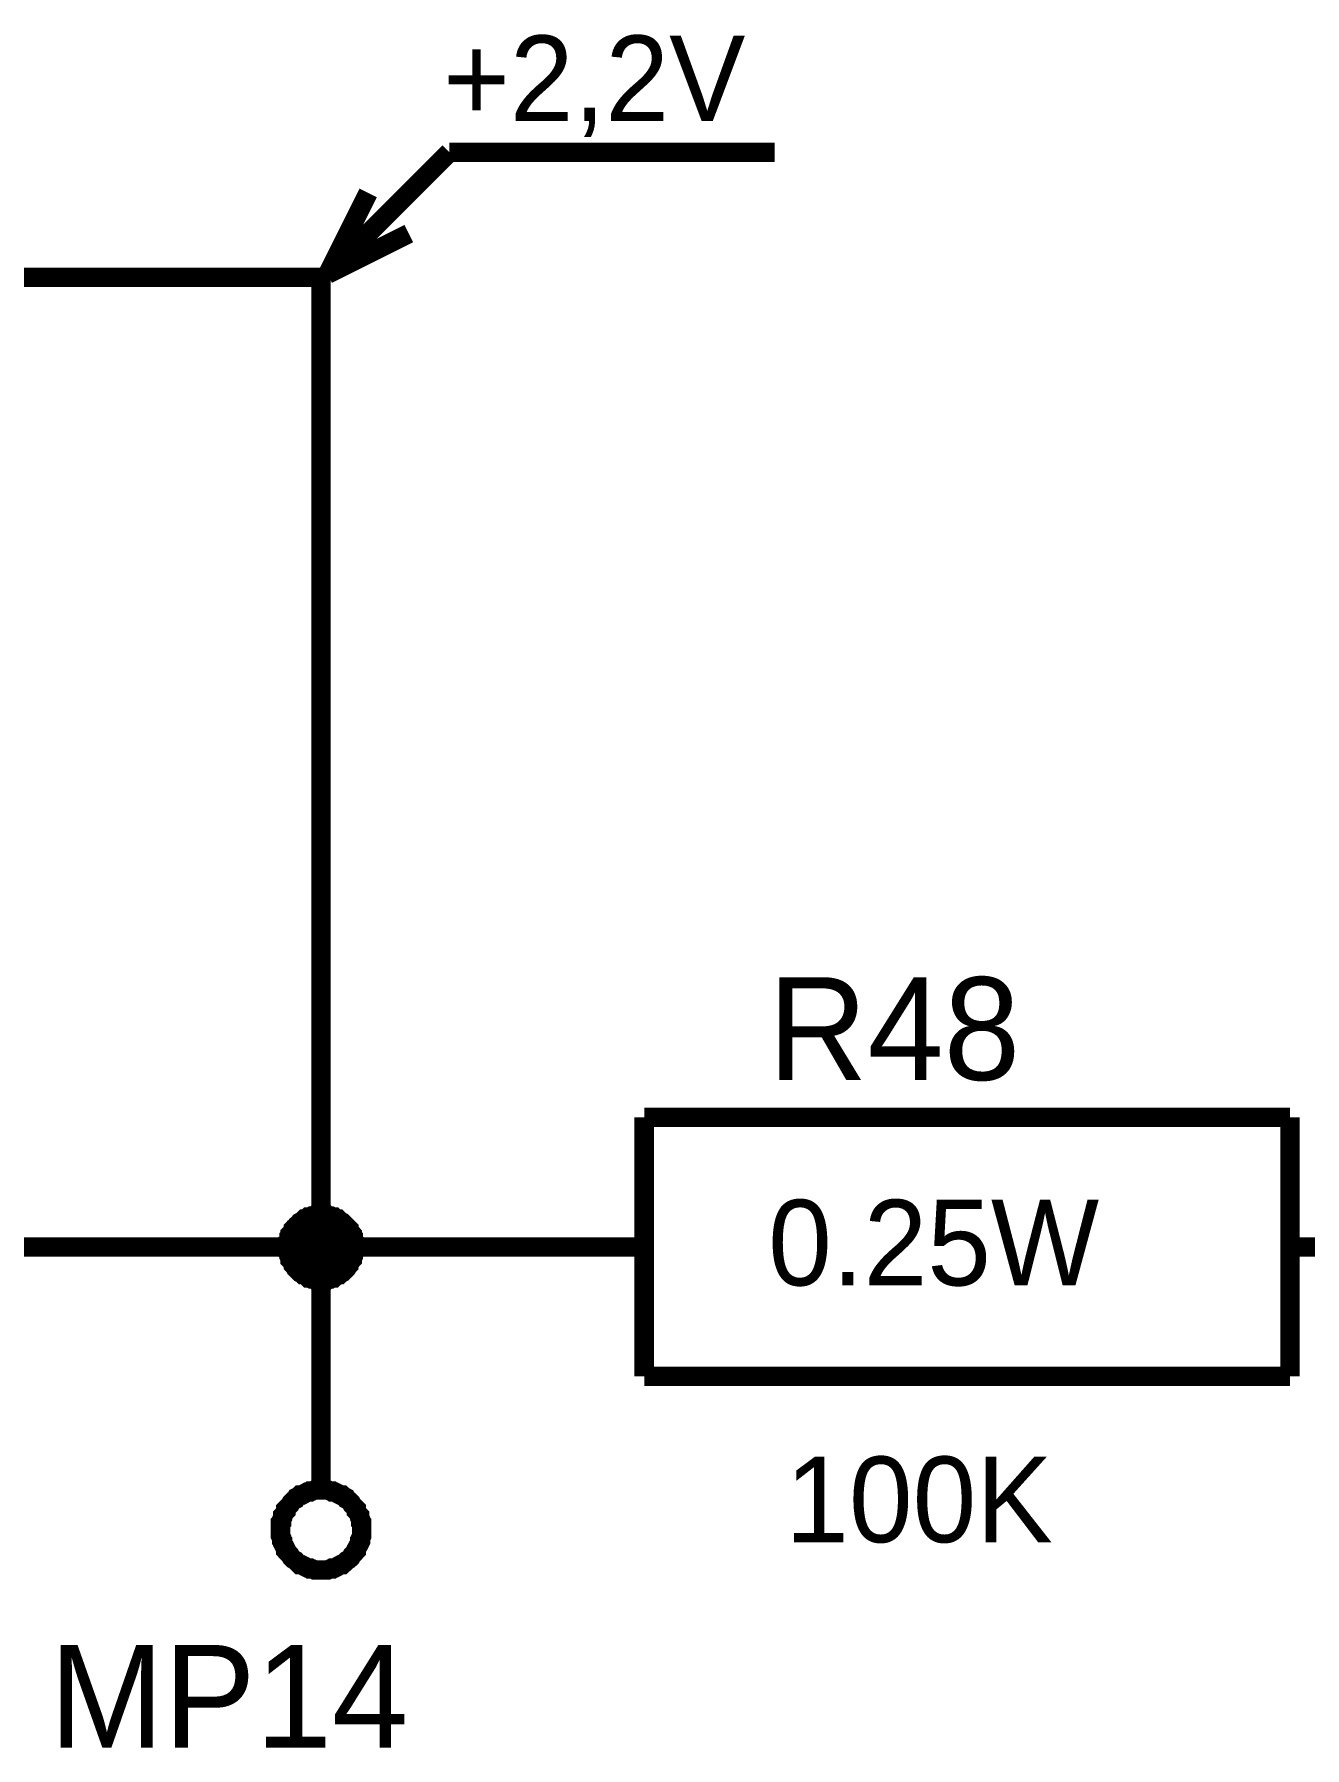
# Model space of a CAD drawing. Header units: millimetres. Extents: x 0 to 420, y 0 to 297.
# Drawn here: x 153.09 to 172.75, y 177.25 to 203.76 of the extents above; entities that cross this region are included whole.
import ezdxf

# ---------------------------------------------------------------- set-up
doc = ezdxf.new("R2010")
doc.units = ezdxf.units.MM
doc.layers.add('Sheet', color=255, linetype='Continuous')

msp = doc.modelspace()

# ---------------------------------------------------------------- linework, layer by layer
at = {"layer": 'Sheet'}
for points, const_width in [([(157.632, 200.048), (159.519, 201.935)], 0.3), ([(159.519, 201.935), (164.551, 201.935)], 0.3), ([(157.632, 200.048), (158.261, 201.306)], 0.3), ([(157.632, 200.048), (158.89, 200.677)], 0.3), ([(150.035, 184.996), (157.533, 184.996), (157.533, 199.998), (155.034, 199.998)], 0.3), ([(152.535, 199.998), (155.034, 199.998)], 0.3), ([(162.532, 186.999), (162.532, 182.992)], 0.3), ([(162.532, 186.999), (172.528, 186.999)], 0.3), ([(172.528, 186.999), (172.528, 182.992)], 0.3), ([(157.02, 184.996), (157.02, 185.029), (157.02, 185.045), (157.02, 185.079), (157.037, 185.095), (157.037, 185.128), (157.037, 185.145), (157.053, 185.161), (157.053, 185.194), (157.07, 185.211), (157.086, 185.228), (157.103, 185.261), (157.103, 185.277), (157.119, 185.294), (157.136, 185.31), (157.152, 185.327), (157.169, 185.343), (157.186, 185.36), (157.202, 185.377), (157.235, 185.393), (157.252, 185.41), (157.268, 185.426), (157.285, 185.426), (157.318, 185.443), (157.334, 185.459), (157.351, 185.459), (157.384, 185.476), (157.401, 185.476), (157.434, 185.476), (157.45, 185.493), (157.483, 185.493), (157.5, 185.493), (157.533, 185.493)], 0.3), ([(157.02, 184.996), (157.02, 185.029), (157.02, 185.045), (157.02, 185.079), (157.037, 185.095), (157.037, 185.128), (157.037, 185.145), (157.053, 185.161), (157.053, 185.194), (157.07, 185.211), (157.086, 185.228), (157.103, 185.261), (157.103, 185.277), (157.119, 185.294), (157.136, 185.31), (157.152, 185.327), (157.169, 185.343), (157.186, 185.36), (157.202, 185.377), (157.235, 185.393), (157.252, 185.41), (157.268, 185.426), (157.285, 185.426), (157.318, 185.443), (157.334, 185.459), (157.351, 185.459), (157.384, 185.476), (157.401, 185.476), (157.434, 185.476), (157.45, 185.493), (157.483, 185.493), (157.5, 185.493), (157.533, 185.493)], 0.3), ([(157.02, 184.996), (157.02, 185.029), (157.02, 185.045), (157.02, 185.079), (157.037, 185.095), (157.037, 185.128), (157.037, 185.145), (157.053, 185.161), (157.053, 185.194), (157.07, 185.211), (157.086, 185.228), (157.103, 185.261), (157.103, 185.277), (157.119, 185.294), (157.136, 185.31), (157.152, 185.327), (157.169, 185.343), (157.186, 185.36), (157.202, 185.377), (157.235, 185.393), (157.252, 185.41), (157.268, 185.426), (157.285, 185.426), (157.318, 185.443), (157.334, 185.459), (157.351, 185.459), (157.384, 185.476), (157.401, 185.476), (157.434, 185.476), (157.45, 185.493), (157.483, 185.493), (157.5, 185.493), (157.533, 185.493)], 0.3), ([(157.02, 184.996), (157.02, 185.029), (157.02, 185.045), (157.02, 185.079), (157.037, 185.095), (157.037, 185.128), (157.037, 185.145), (157.053, 185.161), (157.053, 185.194), (157.07, 185.211), (157.086, 185.228), (157.103, 185.261), (157.103, 185.277), (157.119, 185.294), (157.136, 185.31), (157.152, 185.327), (157.169, 185.343), (157.186, 185.36), (157.202, 185.377), (157.235, 185.393), (157.252, 185.41), (157.268, 185.426), (157.285, 185.426), (157.318, 185.443), (157.334, 185.459), (157.351, 185.459), (157.384, 185.476), (157.401, 185.476), (157.434, 185.476), (157.45, 185.493), (157.483, 185.493), (157.5, 185.493), (157.533, 185.493)], 0.3), ([(157.02, 184.996), (157.02, 185.029), (157.02, 185.045), (157.02, 185.079), (157.037, 185.095), (157.037, 185.128), (157.037, 185.145), (157.053, 185.161), (157.053, 185.194), (157.07, 185.211), (157.086, 185.228), (157.103, 185.261), (157.103, 185.277), (157.119, 185.294), (157.136, 185.31), (157.152, 185.327), (157.169, 185.343), (157.186, 185.36), (157.202, 185.377), (157.235, 185.393), (157.252, 185.41), (157.268, 185.426), (157.285, 185.426), (157.318, 185.443), (157.334, 185.459), (157.351, 185.459), (157.384, 185.476), (157.401, 185.476), (157.434, 185.476), (157.45, 185.493), (157.483, 185.493), (157.5, 185.493), (157.533, 185.493)], 0.3), ([(157.02, 184.996), (157.02, 185.029), (157.02, 185.045), (157.02, 185.079), (157.037, 185.095), (157.037, 185.128), (157.037, 185.145), (157.053, 185.161), (157.053, 185.194), (157.07, 185.211), (157.086, 185.228), (157.103, 185.261), (157.103, 185.277), (157.119, 185.294), (157.136, 185.31), (157.152, 185.327), (157.169, 185.343), (157.186, 185.36), (157.202, 185.377), (157.235, 185.393), (157.252, 185.41), (157.268, 185.426), (157.285, 185.426), (157.318, 185.443), (157.334, 185.459), (157.351, 185.459), (157.384, 185.476), (157.401, 185.476), (157.434, 185.476), (157.45, 185.493), (157.483, 185.493), (157.5, 185.493), (157.533, 185.493)], 0.3), ([(157.533, 185.493), (157.533, 185.493)], 0.3), ([(157.533, 185.493), (157.566, 185.493), (157.583, 185.493), (157.616, 185.493), (157.632, 185.476), (157.666, 185.476), (157.682, 185.476), (157.715, 185.459), (157.732, 185.459), (157.748, 185.443), (157.781, 185.426), (157.798, 185.426), (157.814, 185.41), (157.831, 185.393), (157.864, 185.377), (157.881, 185.36), (157.897, 185.343), (157.914, 185.327), (157.93, 185.31), (157.947, 185.294), (157.963, 185.277), (157.963, 185.261), (157.98, 185.228), (157.997, 185.211), (158.013, 185.194), (158.013, 185.161), (158.03, 185.145), (158.03, 185.128), (158.03, 185.095), (158.046, 185.079), (158.046, 185.045), (158.046, 185.029), (158.046, 184.996)], 0.3), ([(157.533, 185.493), (157.533, 185.493)], 0.3), ([(157.533, 185.493), (157.566, 185.493), (157.583, 185.493), (157.616, 185.493), (157.632, 185.476), (157.666, 185.476), (157.682, 185.476), (157.715, 185.459), (157.732, 185.459), (157.748, 185.443), (157.781, 185.426), (157.798, 185.426), (157.814, 185.41), (157.831, 185.393), (157.864, 185.377), (157.881, 185.36), (157.897, 185.343), (157.914, 185.327), (157.93, 185.31), (157.947, 185.294), (157.963, 185.277), (157.963, 185.261), (157.98, 185.228), (157.997, 185.211), (158.013, 185.194), (158.013, 185.161), (158.03, 185.145), (158.03, 185.128), (158.03, 185.095), (158.046, 185.079), (158.046, 185.045), (158.046, 185.029), (158.046, 184.996)], 0.3), ([(157.533, 185.493), (157.533, 185.493)], 0.3), ([(157.533, 185.493), (157.566, 185.493), (157.583, 185.493), (157.616, 185.493), (157.632, 185.476), (157.666, 185.476), (157.682, 185.476), (157.715, 185.459), (157.732, 185.459), (157.748, 185.443), (157.781, 185.426), (157.798, 185.426), (157.814, 185.41), (157.831, 185.393), (157.864, 185.377), (157.881, 185.36), (157.897, 185.343), (157.914, 185.327), (157.93, 185.31), (157.947, 185.294), (157.963, 185.277), (157.963, 185.261), (157.98, 185.228), (157.997, 185.211), (158.013, 185.194), (158.013, 185.161), (158.03, 185.145), (158.03, 185.128), (158.03, 185.095), (158.046, 185.079), (158.046, 185.045), (158.046, 185.029), (158.046, 184.996)], 0.3), ([(157.533, 185.493), (157.533, 185.493)], 0.3), ([(157.533, 185.493), (157.566, 185.493), (157.583, 185.493), (157.616, 185.493), (157.632, 185.476), (157.666, 185.476), (157.682, 185.476), (157.715, 185.459), (157.732, 185.459), (157.748, 185.443), (157.781, 185.426), (157.798, 185.426), (157.814, 185.41), (157.831, 185.393), (157.864, 185.377), (157.881, 185.36), (157.897, 185.343), (157.914, 185.327), (157.93, 185.31), (157.947, 185.294), (157.963, 185.277), (157.963, 185.261), (157.98, 185.228), (157.997, 185.211), (158.013, 185.194), (158.013, 185.161), (158.03, 185.145), (158.03, 185.128), (158.03, 185.095), (158.046, 185.079), (158.046, 185.045), (158.046, 185.029), (158.046, 184.996)], 0.3), ([(157.533, 185.493), (157.533, 185.493)], 0.3), ([(157.533, 185.493), (157.566, 185.493), (157.583, 185.493), (157.616, 185.493), (157.632, 185.476), (157.666, 185.476), (157.682, 185.476), (157.715, 185.459), (157.732, 185.459), (157.748, 185.443), (157.781, 185.426), (157.798, 185.426), (157.814, 185.41), (157.831, 185.393), (157.864, 185.377), (157.881, 185.36), (157.897, 185.343), (157.914, 185.327), (157.93, 185.31), (157.947, 185.294), (157.963, 185.277), (157.963, 185.261), (157.98, 185.228), (157.997, 185.211), (158.013, 185.194), (158.013, 185.161), (158.03, 185.145), (158.03, 185.128), (158.03, 185.095), (158.046, 185.079), (158.046, 185.045), (158.046, 185.029), (158.046, 184.996)], 0.3), ([(157.533, 185.493), (157.533, 185.493)], 0.3), ([(157.533, 185.493), (157.566, 185.493), (157.583, 185.493), (157.616, 185.493), (157.632, 185.476), (157.666, 185.476), (157.682, 185.476), (157.715, 185.459), (157.732, 185.459), (157.748, 185.443), (157.781, 185.426), (157.798, 185.426), (157.814, 185.41), (157.831, 185.393), (157.864, 185.377), (157.881, 185.36), (157.897, 185.343), (157.914, 185.327), (157.93, 185.31), (157.947, 185.294), (157.963, 185.277), (157.963, 185.261), (157.98, 185.228), (157.997, 185.211), (158.013, 185.194), (158.013, 185.161), (158.03, 185.145), (158.03, 185.128), (158.03, 185.095), (158.046, 185.079), (158.046, 185.045), (158.046, 185.029), (158.046, 184.996)], 0.3), ([(157.02, 184.996), (157.02, 185.029), (157.02, 185.045), (157.02, 185.079), (157.037, 185.095), (157.037, 185.128), (157.037, 185.145), (157.053, 185.161), (157.053, 185.194), (157.07, 185.211), (157.086, 185.228), (157.103, 185.261), (157.103, 185.277), (157.119, 185.294), (157.136, 185.31), (157.152, 185.327), (157.169, 185.343), (157.186, 185.36), (157.202, 185.377), (157.235, 185.393), (157.252, 185.41), (157.268, 185.426), (157.285, 185.426), (157.318, 185.443), (157.334, 185.459), (157.351, 185.459), (157.384, 185.476), (157.401, 185.476), (157.434, 185.476), (157.45, 185.493), (157.483, 185.493), (157.5, 185.493), (157.533, 185.493)], 0.0991), ([(157.02, 184.996), (157.02, 185.029), (157.02, 185.045), (157.02, 185.079), (157.037, 185.095), (157.037, 185.128), (157.037, 185.145), (157.053, 185.161), (157.053, 185.194), (157.07, 185.211), (157.086, 185.228), (157.103, 185.261), (157.103, 185.277), (157.119, 185.294), (157.136, 185.31), (157.152, 185.327), (157.169, 185.343), (157.186, 185.36), (157.202, 185.377), (157.235, 185.393), (157.252, 185.41), (157.268, 185.426), (157.285, 185.426), (157.318, 185.443), (157.334, 185.459), (157.351, 185.459), (157.384, 185.476), (157.401, 185.476), (157.434, 185.476), (157.45, 185.493), (157.483, 185.493), (157.5, 185.493), (157.533, 185.493)], 0.0991), ([(157.02, 184.996), (157.02, 185.029), (157.02, 185.045), (157.02, 185.079), (157.037, 185.095), (157.037, 185.128), (157.037, 185.145), (157.053, 185.161), (157.053, 185.194), (157.07, 185.211), (157.086, 185.228), (157.103, 185.261), (157.103, 185.277), (157.119, 185.294), (157.136, 185.31), (157.152, 185.327), (157.169, 185.343), (157.186, 185.36), (157.202, 185.377), (157.235, 185.393), (157.252, 185.41), (157.268, 185.426), (157.285, 185.426), (157.318, 185.443), (157.334, 185.459), (157.351, 185.459), (157.384, 185.476), (157.401, 185.476), (157.434, 185.476), (157.45, 185.493), (157.483, 185.493), (157.5, 185.493), (157.533, 185.493)], 0.0991), ([(157.02, 184.996), (157.02, 185.029), (157.02, 185.045), (157.02, 185.079), (157.037, 185.095), (157.037, 185.128), (157.037, 185.145), (157.053, 185.161), (157.053, 185.194), (157.07, 185.211), (157.086, 185.228), (157.103, 185.261), (157.103, 185.277), (157.119, 185.294), (157.136, 185.31), (157.152, 185.327), (157.169, 185.343), (157.186, 185.36), (157.202, 185.377), (157.235, 185.393), (157.252, 185.41), (157.268, 185.426), (157.285, 185.426), (157.318, 185.443), (157.334, 185.459), (157.351, 185.459), (157.384, 185.476), (157.401, 185.476), (157.434, 185.476), (157.45, 185.493), (157.483, 185.493), (157.5, 185.493), (157.533, 185.493)], 0.0991), ([(157.02, 184.996), (157.02, 185.029), (157.02, 185.045), (157.02, 185.079), (157.037, 185.095), (157.037, 185.128), (157.037, 185.145), (157.053, 185.161), (157.053, 185.194), (157.07, 185.211), (157.086, 185.228), (157.103, 185.261), (157.103, 185.277), (157.119, 185.294), (157.136, 185.31), (157.152, 185.327), (157.169, 185.343), (157.186, 185.36), (157.202, 185.377), (157.235, 185.393), (157.252, 185.41), (157.268, 185.426), (157.285, 185.426), (157.318, 185.443), (157.334, 185.459), (157.351, 185.459), (157.384, 185.476), (157.401, 185.476), (157.434, 185.476), (157.45, 185.493), (157.483, 185.493), (157.5, 185.493), (157.533, 185.493)], 0.0991), ([(157.02, 184.996), (157.02, 185.029), (157.02, 185.045), (157.02, 185.079), (157.037, 185.095), (157.037, 185.128), (157.037, 185.145), (157.053, 185.161), (157.053, 185.194), (157.07, 185.211), (157.086, 185.228), (157.103, 185.261), (157.103, 185.277), (157.119, 185.294), (157.136, 185.31), (157.152, 185.327), (157.169, 185.343), (157.186, 185.36), (157.202, 185.377), (157.235, 185.393), (157.252, 185.41), (157.268, 185.426), (157.285, 185.426), (157.318, 185.443), (157.334, 185.459), (157.351, 185.459), (157.384, 185.476), (157.401, 185.476), (157.434, 185.476), (157.45, 185.493), (157.483, 185.493), (157.5, 185.493), (157.533, 185.493)], 0.0991), ([(157.533, 185.493), (157.533, 185.493)], 0.0991), ([(157.533, 185.493), (157.566, 185.493), (157.583, 185.493), (157.616, 185.493), (157.632, 185.476), (157.666, 185.476), (157.682, 185.476), (157.715, 185.459), (157.732, 185.459), (157.748, 185.443), (157.781, 185.426), (157.798, 185.426), (157.814, 185.41), (157.831, 185.393), (157.864, 185.377), (157.881, 185.36), (157.897, 185.343), (157.914, 185.327), (157.93, 185.31), (157.947, 185.294), (157.963, 185.277), (157.963, 185.261), (157.98, 185.228), (157.997, 185.211), (158.013, 185.194), (158.013, 185.161), (158.03, 185.145), (158.03, 185.128), (158.03, 185.095), (158.046, 185.079), (158.046, 185.045), (158.046, 185.029), (158.046, 184.996)], 0.0991), ([(157.533, 185.493), (157.533, 185.493)], 0.0991), ([(157.533, 185.493), (157.566, 185.493), (157.583, 185.493), (157.616, 185.493), (157.632, 185.476), (157.666, 185.476), (157.682, 185.476), (157.715, 185.459), (157.732, 185.459), (157.748, 185.443), (157.781, 185.426), (157.798, 185.426), (157.814, 185.41), (157.831, 185.393), (157.864, 185.377), (157.881, 185.36), (157.897, 185.343), (157.914, 185.327), (157.93, 185.31), (157.947, 185.294), (157.963, 185.277), (157.963, 185.261), (157.98, 185.228), (157.997, 185.211), (158.013, 185.194), (158.013, 185.161), (158.03, 185.145), (158.03, 185.128), (158.03, 185.095), (158.046, 185.079), (158.046, 185.045), (158.046, 185.029), (158.046, 184.996)], 0.0991), ([(157.533, 185.493), (157.533, 185.493)], 0.0991), ([(157.533, 185.493), (157.566, 185.493), (157.583, 185.493), (157.616, 185.493), (157.632, 185.476), (157.666, 185.476), (157.682, 185.476), (157.715, 185.459), (157.732, 185.459), (157.748, 185.443), (157.781, 185.426), (157.798, 185.426), (157.814, 185.41), (157.831, 185.393), (157.864, 185.377), (157.881, 185.36), (157.897, 185.343), (157.914, 185.327), (157.93, 185.31), (157.947, 185.294), (157.963, 185.277), (157.963, 185.261), (157.98, 185.228), (157.997, 185.211), (158.013, 185.194), (158.013, 185.161), (158.03, 185.145), (158.03, 185.128), (158.03, 185.095), (158.046, 185.079), (158.046, 185.045), (158.046, 185.029), (158.046, 184.996)], 0.0991), ([(157.533, 185.493), (157.533, 185.493)], 0.0991), ([(157.533, 185.493), (157.566, 185.493), (157.583, 185.493), (157.616, 185.493), (157.632, 185.476), (157.666, 185.476), (157.682, 185.476), (157.715, 185.459), (157.732, 185.459), (157.748, 185.443), (157.781, 185.426), (157.798, 185.426), (157.814, 185.41), (157.831, 185.393), (157.864, 185.377), (157.881, 185.36), (157.897, 185.343), (157.914, 185.327), (157.93, 185.31), (157.947, 185.294), (157.963, 185.277), (157.963, 185.261), (157.98, 185.228), (157.997, 185.211), (158.013, 185.194), (158.013, 185.161), (158.03, 185.145), (158.03, 185.128), (158.03, 185.095), (158.046, 185.079), (158.046, 185.045), (158.046, 185.029), (158.046, 184.996)], 0.0991), ([(157.533, 185.493), (157.533, 185.493)], 0.0991), ([(157.533, 185.493), (157.566, 185.493), (157.583, 185.493), (157.616, 185.493), (157.632, 185.476), (157.666, 185.476), (157.682, 185.476), (157.715, 185.459), (157.732, 185.459), (157.748, 185.443), (157.781, 185.426), (157.798, 185.426), (157.814, 185.41), (157.831, 185.393), (157.864, 185.377), (157.881, 185.36), (157.897, 185.343), (157.914, 185.327), (157.93, 185.31), (157.947, 185.294), (157.963, 185.277), (157.963, 185.261), (157.98, 185.228), (157.997, 185.211), (158.013, 185.194), (158.013, 185.161), (158.03, 185.145), (158.03, 185.128), (158.03, 185.095), (158.046, 185.079), (158.046, 185.045), (158.046, 185.029), (158.046, 184.996)], 0.0991), ([(157.533, 185.493), (157.533, 185.493)], 0.0991), ([(157.533, 185.493), (157.566, 185.493), (157.583, 185.493), (157.616, 185.493), (157.632, 185.476), (157.666, 185.476), (157.682, 185.476), (157.715, 185.459), (157.732, 185.459), (157.748, 185.443), (157.781, 185.426), (157.798, 185.426), (157.814, 185.41), (157.831, 185.393), (157.864, 185.377), (157.881, 185.36), (157.897, 185.343), (157.914, 185.327), (157.93, 185.31), (157.947, 185.294), (157.963, 185.277), (157.963, 185.261), (157.98, 185.228), (157.997, 185.211), (158.013, 185.194), (158.013, 185.161), (158.03, 185.145), (158.03, 185.128), (158.03, 185.095), (158.046, 185.079), (158.046, 185.045), (158.046, 185.029), (158.046, 184.996)], 0.0991), ([(157.533, 184.482), (157.5, 184.482), (157.483, 184.482), (157.45, 184.482), (157.434, 184.499), (157.401, 184.499), (157.384, 184.499), (157.351, 184.516), (157.334, 184.516), (157.318, 184.532), (157.285, 184.549), (157.268, 184.565), (157.252, 184.565), (157.235, 184.582), (157.202, 184.598), (157.186, 184.615), (157.169, 184.631), (157.152, 184.648), (157.136, 184.665), (157.119, 184.698), (157.103, 184.714), (157.103, 184.731), (157.086, 184.747), (157.07, 184.78), (157.053, 184.797), (157.053, 184.814), (157.037, 184.847), (157.037, 184.863), (157.037, 184.896), (157.02, 184.913), (157.02, 184.946), (157.02, 184.963), (157.02, 184.996)], 0.3), ([(157.02, 184.996), (157.02, 184.996)], 0.3), ([(157.533, 184.482), (157.5, 184.482), (157.483, 184.482), (157.45, 184.482), (157.434, 184.499), (157.401, 184.499), (157.384, 184.499), (157.351, 184.516), (157.334, 184.516), (157.318, 184.532), (157.285, 184.549), (157.268, 184.565), (157.252, 184.565), (157.235, 184.582), (157.202, 184.598), (157.186, 184.615), (157.169, 184.631), (157.152, 184.648), (157.136, 184.665), (157.119, 184.698), (157.103, 184.714), (157.103, 184.731), (157.086, 184.747), (157.07, 184.78), (157.053, 184.797), (157.053, 184.814), (157.037, 184.847), (157.037, 184.863), (157.037, 184.896), (157.02, 184.913), (157.02, 184.946), (157.02, 184.963), (157.02, 184.996)], 0.3), ([(157.02, 184.996), (157.02, 184.996)], 0.3), ([(157.533, 184.482), (157.5, 184.482), (157.483, 184.482), (157.45, 184.482), (157.434, 184.499), (157.401, 184.499), (157.384, 184.499), (157.351, 184.516), (157.334, 184.516), (157.318, 184.532), (157.285, 184.549), (157.268, 184.565), (157.252, 184.565), (157.235, 184.582), (157.202, 184.598), (157.186, 184.615), (157.169, 184.631), (157.152, 184.648), (157.136, 184.665), (157.119, 184.698), (157.103, 184.714), (157.103, 184.731), (157.086, 184.747), (157.07, 184.78), (157.053, 184.797), (157.053, 184.814), (157.037, 184.847), (157.037, 184.863), (157.037, 184.896), (157.02, 184.913), (157.02, 184.946), (157.02, 184.963), (157.02, 184.996)], 0.3), ([(157.02, 184.996), (157.02, 184.996)], 0.3), ([(157.533, 184.482), (157.5, 184.482), (157.483, 184.482), (157.45, 184.482), (157.434, 184.499), (157.401, 184.499), (157.384, 184.499), (157.351, 184.516), (157.334, 184.516), (157.318, 184.532), (157.285, 184.549), (157.268, 184.565), (157.252, 184.565), (157.235, 184.582), (157.202, 184.598), (157.186, 184.615), (157.169, 184.631), (157.152, 184.648), (157.136, 184.665), (157.119, 184.698), (157.103, 184.714), (157.103, 184.731), (157.086, 184.747), (157.07, 184.78), (157.053, 184.797), (157.053, 184.814), (157.037, 184.847), (157.037, 184.863), (157.037, 184.896), (157.02, 184.913), (157.02, 184.946), (157.02, 184.963), (157.02, 184.996)], 0.3), ([(157.02, 184.996), (157.02, 184.996)], 0.3), ([(157.533, 184.482), (157.5, 184.482), (157.483, 184.482), (157.45, 184.482), (157.434, 184.499), (157.401, 184.499), (157.384, 184.499), (157.351, 184.516), (157.334, 184.516), (157.318, 184.532), (157.285, 184.549), (157.268, 184.565), (157.252, 184.565), (157.235, 184.582), (157.202, 184.598), (157.186, 184.615), (157.169, 184.631), (157.152, 184.648), (157.136, 184.665), (157.119, 184.698), (157.103, 184.714), (157.103, 184.731), (157.086, 184.747), (157.07, 184.78), (157.053, 184.797), (157.053, 184.814), (157.037, 184.847), (157.037, 184.863), (157.037, 184.896), (157.02, 184.913), (157.02, 184.946), (157.02, 184.963), (157.02, 184.996)], 0.3), ([(157.02, 184.996), (157.02, 184.996)], 0.3), ([(157.533, 184.482), (157.5, 184.482), (157.483, 184.482), (157.45, 184.482), (157.434, 184.499), (157.401, 184.499), (157.384, 184.499), (157.351, 184.516), (157.334, 184.516), (157.318, 184.532), (157.285, 184.549), (157.268, 184.565), (157.252, 184.565), (157.235, 184.582), (157.202, 184.598), (157.186, 184.615), (157.169, 184.631), (157.152, 184.648), (157.136, 184.665), (157.119, 184.698), (157.103, 184.714), (157.103, 184.731), (157.086, 184.747), (157.07, 184.78), (157.053, 184.797), (157.053, 184.814), (157.037, 184.847), (157.037, 184.863), (157.037, 184.896), (157.02, 184.913), (157.02, 184.946), (157.02, 184.963), (157.02, 184.996)], 0.3), ([(157.02, 184.996), (157.02, 184.996)], 0.3), ([(158.046, 184.996), (158.046, 184.963), (158.046, 184.946), (158.046, 184.913), (158.03, 184.896), (158.03, 184.863), (158.03, 184.847), (158.013, 184.814), (158.013, 184.797), (157.997, 184.78), (157.98, 184.747), (157.963, 184.731), (157.963, 184.714), (157.947, 184.698), (157.93, 184.665), (157.914, 184.648), (157.897, 184.631), (157.881, 184.615), (157.864, 184.598), (157.831, 184.582), (157.814, 184.565), (157.798, 184.565), (157.781, 184.549), (157.748, 184.532), (157.732, 184.516), (157.715, 184.516), (157.682, 184.499), (157.666, 184.499), (157.632, 184.499), (157.616, 184.482), (157.583, 184.482), (157.566, 184.482), (157.533, 184.482)], 0.3), ([(157.533, 184.996), (160.032, 184.996)], 0.3), ([(158.046, 184.996), (158.046, 184.963), (158.046, 184.946), (158.046, 184.913), (158.03, 184.896), (158.03, 184.863), (158.03, 184.847), (158.013, 184.814), (158.013, 184.797), (157.997, 184.78), (157.98, 184.747), (157.963, 184.731), (157.963, 184.714), (157.947, 184.698), (157.93, 184.665), (157.914, 184.648), (157.897, 184.631), (157.881, 184.615), (157.864, 184.598), (157.831, 184.582), (157.814, 184.565), (157.798, 184.565), (157.781, 184.549), (157.748, 184.532), (157.732, 184.516), (157.715, 184.516), (157.682, 184.499), (157.666, 184.499), (157.632, 184.499), (157.616, 184.482), (157.583, 184.482), (157.566, 184.482), (157.533, 184.482)], 0.3), ([(157.533, 182.495), (157.533, 184.996)], 0.3), ([(158.046, 184.996), (158.046, 184.963), (158.046, 184.946), (158.046, 184.913), (158.03, 184.896), (158.03, 184.863), (158.03, 184.847), (158.013, 184.814), (158.013, 184.797), (157.997, 184.78), (157.98, 184.747), (157.963, 184.731), (157.963, 184.714), (157.947, 184.698), (157.93, 184.665), (157.914, 184.648), (157.897, 184.631), (157.881, 184.615), (157.864, 184.598), (157.831, 184.582), (157.814, 184.565), (157.798, 184.565), (157.781, 184.549), (157.748, 184.532), (157.732, 184.516), (157.715, 184.516), (157.682, 184.499), (157.666, 184.499), (157.632, 184.499), (157.616, 184.482), (157.583, 184.482), (157.566, 184.482), (157.533, 184.482)], 0.3), ([(158.046, 184.996), (158.046, 184.963), (158.046, 184.946), (158.046, 184.913), (158.03, 184.896), (158.03, 184.863), (158.03, 184.847), (158.013, 184.814), (158.013, 184.797), (157.997, 184.78), (157.98, 184.747), (157.963, 184.731), (157.963, 184.714), (157.947, 184.698), (157.93, 184.665), (157.914, 184.648), (157.897, 184.631), (157.881, 184.615), (157.864, 184.598), (157.831, 184.582), (157.814, 184.565), (157.798, 184.565), (157.781, 184.549), (157.748, 184.532), (157.732, 184.516), (157.715, 184.516), (157.682, 184.499), (157.666, 184.499), (157.632, 184.499), (157.616, 184.482), (157.583, 184.482), (157.566, 184.482), (157.533, 184.482)], 0.3), ([(158.046, 184.996), (158.046, 184.963), (158.046, 184.946), (158.046, 184.913), (158.03, 184.896), (158.03, 184.863), (158.03, 184.847), (158.013, 184.814), (158.013, 184.797), (157.997, 184.78), (157.98, 184.747), (157.963, 184.731), (157.963, 184.714), (157.947, 184.698), (157.93, 184.665), (157.914, 184.648), (157.897, 184.631), (157.881, 184.615), (157.864, 184.598), (157.831, 184.582), (157.814, 184.565), (157.798, 184.565), (157.781, 184.549), (157.748, 184.532), (157.732, 184.516), (157.715, 184.516), (157.682, 184.499), (157.666, 184.499), (157.632, 184.499), (157.616, 184.482), (157.583, 184.482), (157.566, 184.482), (157.533, 184.482)], 0.3), ([(158.046, 184.996), (158.046, 184.963), (158.046, 184.946), (158.046, 184.913), (158.03, 184.896), (158.03, 184.863), (158.03, 184.847), (158.013, 184.814), (158.013, 184.797), (157.997, 184.78), (157.98, 184.747), (157.963, 184.731), (157.963, 184.714), (157.947, 184.698), (157.93, 184.665), (157.914, 184.648), (157.897, 184.631), (157.881, 184.615), (157.864, 184.598), (157.831, 184.582), (157.814, 184.565), (157.798, 184.565), (157.781, 184.549), (157.748, 184.532), (157.732, 184.516), (157.715, 184.516), (157.682, 184.499), (157.666, 184.499), (157.632, 184.499), (157.616, 184.482), (157.583, 184.482), (157.566, 184.482), (157.533, 184.482)], 0.3), ([(158.046, 184.996), (158.046, 184.996), (158.046, 184.996), (158.046, 184.996), (158.046, 184.996), (158.046, 184.996), (158.046, 184.996), (158.046, 184.996), (158.046, 184.996), (158.046, 184.996), (158.046, 184.996), (158.046, 184.996), (158.046, 184.996), (158.046, 184.996), (158.046, 184.996), (158.046, 184.996), (158.046, 184.996), (158.046, 184.996), (158.046, 184.996), (158.046, 184.996), (158.046, 184.996), (158.046, 184.996), (158.046, 184.996), (158.046, 184.996), (158.046, 184.996), (158.046, 184.996), (158.046, 184.996), (158.046, 184.996), (158.046, 184.996), (158.046, 184.996), (158.046, 184.996), (158.046, 184.996), (158.046, 184.996)], 0.3), ([(158.046, 184.996), (158.046, 184.996)], 0.3), ([(158.046, 184.996), (158.046, 184.996), (158.046, 184.996), (158.046, 184.996), (158.046, 184.996), (158.046, 184.996), (158.046, 184.996), (158.046, 184.996), (158.046, 184.996), (158.046, 184.996), (158.046, 184.996), (158.046, 184.996), (158.046, 184.996), (158.046, 184.996), (158.046, 184.996), (158.046, 184.996), (158.046, 184.996), (158.046, 184.996), (158.046, 184.996), (158.046, 184.996), (158.046, 184.996), (158.046, 184.996), (158.046, 184.996), (158.046, 184.996), (158.046, 184.996), (158.046, 184.996), (158.046, 184.996), (158.046, 184.996), (158.046, 184.996), (158.046, 184.996), (158.046, 184.996), (158.046, 184.996), (158.046, 184.996)], 0.3), ([(158.046, 184.996), (158.046, 184.996)], 0.3), ([(158.046, 184.996), (158.046, 184.996), (158.046, 184.996), (158.046, 184.996), (158.046, 184.996), (158.046, 184.996), (158.046, 184.996), (158.046, 184.996), (158.046, 184.996), (158.046, 184.996), (158.046, 184.996), (158.046, 184.996), (158.046, 184.996), (158.046, 184.996), (158.046, 184.996), (158.046, 184.996), (158.046, 184.996), (158.046, 184.996), (158.046, 184.996), (158.046, 184.996), (158.046, 184.996), (158.046, 184.996), (158.046, 184.996), (158.046, 184.996), (158.046, 184.996), (158.046, 184.996), (158.046, 184.996), (158.046, 184.996), (158.046, 184.996), (158.046, 184.996), (158.046, 184.996), (158.046, 184.996), (158.046, 184.996)], 0.3), ([(158.046, 184.996), (158.046, 184.996)], 0.3), ([(158.046, 184.996), (158.046, 184.996), (158.046, 184.996), (158.046, 184.996), (158.046, 184.996), (158.046, 184.996), (158.046, 184.996), (158.046, 184.996), (158.046, 184.996), (158.046, 184.996), (158.046, 184.996), (158.046, 184.996), (158.046, 184.996), (158.046, 184.996), (158.046, 184.996), (158.046, 184.996), (158.046, 184.996), (158.046, 184.996), (158.046, 184.996), (158.046, 184.996), (158.046, 184.996), (158.046, 184.996), (158.046, 184.996), (158.046, 184.996), (158.046, 184.996), (158.046, 184.996), (158.046, 184.996), (158.046, 184.996), (158.046, 184.996), (158.046, 184.996), (158.046, 184.996), (158.046, 184.996), (158.046, 184.996)], 0.3), ([(158.046, 184.996), (158.046, 184.996)], 0.3), ([(158.046, 184.996), (158.046, 184.996), (158.046, 184.996), (158.046, 184.996), (158.046, 184.996), (158.046, 184.996), (158.046, 184.996), (158.046, 184.996), (158.046, 184.996), (158.046, 184.996), (158.046, 184.996), (158.046, 184.996), (158.046, 184.996), (158.046, 184.996), (158.046, 184.996), (158.046, 184.996), (158.046, 184.996), (158.046, 184.996), (158.046, 184.996), (158.046, 184.996), (158.046, 184.996), (158.046, 184.996), (158.046, 184.996), (158.046, 184.996), (158.046, 184.996), (158.046, 184.996), (158.046, 184.996), (158.046, 184.996), (158.046, 184.996), (158.046, 184.996), (158.046, 184.996), (158.046, 184.996), (158.046, 184.996)], 0.3), ([(158.046, 184.996), (158.046, 184.996)], 0.3), ([(158.046, 184.996), (158.046, 184.996), (158.046, 184.996), (158.046, 184.996), (158.046, 184.996), (158.046, 184.996), (158.046, 184.996), (158.046, 184.996), (158.046, 184.996), (158.046, 184.996), (158.046, 184.996), (158.046, 184.996), (158.046, 184.996), (158.046, 184.996), (158.046, 184.996), (158.046, 184.996), (158.046, 184.996), (158.046, 184.996), (158.046, 184.996), (158.046, 184.996), (158.046, 184.996), (158.046, 184.996), (158.046, 184.996), (158.046, 184.996), (158.046, 184.996), (158.046, 184.996), (158.046, 184.996), (158.046, 184.996), (158.046, 184.996), (158.046, 184.996), (158.046, 184.996), (158.046, 184.996), (158.046, 184.996)], 0.3), ([(158.046, 184.996), (158.046, 184.996)], 0.3), ([(162.532, 184.996), (160.032, 184.996)], 0.3), ([(172.528, 184.996), (175.028, 184.996)], 0.3), ([(157.533, 184.482), (157.5, 184.482), (157.483, 184.482), (157.45, 184.482), (157.434, 184.499), (157.401, 184.499), (157.384, 184.499), (157.351, 184.516), (157.334, 184.516), (157.318, 184.532), (157.285, 184.549), (157.268, 184.565), (157.252, 184.565), (157.235, 184.582), (157.202, 184.598), (157.186, 184.615), (157.169, 184.631), (157.152, 184.648), (157.136, 184.665), (157.119, 184.698), (157.103, 184.714), (157.103, 184.731), (157.086, 184.747), (157.07, 184.78), (157.053, 184.797), (157.053, 184.814), (157.037, 184.847), (157.037, 184.863), (157.037, 184.896), (157.02, 184.913), (157.02, 184.946), (157.02, 184.963), (157.02, 184.996)], 0.0991), ([(157.02, 184.996), (157.02, 184.996)], 0.0991), ([(157.533, 184.482), (157.5, 184.482), (157.483, 184.482), (157.45, 184.482), (157.434, 184.499), (157.401, 184.499), (157.384, 184.499), (157.351, 184.516), (157.334, 184.516), (157.318, 184.532), (157.285, 184.549), (157.268, 184.565), (157.252, 184.565), (157.235, 184.582), (157.202, 184.598), (157.186, 184.615), (157.169, 184.631), (157.152, 184.648), (157.136, 184.665), (157.119, 184.698), (157.103, 184.714), (157.103, 184.731), (157.086, 184.747), (157.07, 184.78), (157.053, 184.797), (157.053, 184.814), (157.037, 184.847), (157.037, 184.863), (157.037, 184.896), (157.02, 184.913), (157.02, 184.946), (157.02, 184.963), (157.02, 184.996)], 0.0991), ([(157.02, 184.996), (157.02, 184.996)], 0.0991), ([(157.533, 184.482), (157.5, 184.482), (157.483, 184.482), (157.45, 184.482), (157.434, 184.499), (157.401, 184.499), (157.384, 184.499), (157.351, 184.516), (157.334, 184.516), (157.318, 184.532), (157.285, 184.549), (157.268, 184.565), (157.252, 184.565), (157.235, 184.582), (157.202, 184.598), (157.186, 184.615), (157.169, 184.631), (157.152, 184.648), (157.136, 184.665), (157.119, 184.698), (157.103, 184.714), (157.103, 184.731), (157.086, 184.747), (157.07, 184.78), (157.053, 184.797), (157.053, 184.814), (157.037, 184.847), (157.037, 184.863), (157.037, 184.896), (157.02, 184.913), (157.02, 184.946), (157.02, 184.963), (157.02, 184.996)], 0.0991), ([(157.02, 184.996), (157.02, 184.996)], 0.0991), ([(157.533, 184.482), (157.5, 184.482), (157.483, 184.482), (157.45, 184.482), (157.434, 184.499), (157.401, 184.499), (157.384, 184.499), (157.351, 184.516), (157.334, 184.516), (157.318, 184.532), (157.285, 184.549), (157.268, 184.565), (157.252, 184.565), (157.235, 184.582), (157.202, 184.598), (157.186, 184.615), (157.169, 184.631), (157.152, 184.648), (157.136, 184.665), (157.119, 184.698), (157.103, 184.714), (157.103, 184.731), (157.086, 184.747), (157.07, 184.78), (157.053, 184.797), (157.053, 184.814), (157.037, 184.847), (157.037, 184.863), (157.037, 184.896), (157.02, 184.913), (157.02, 184.946), (157.02, 184.963), (157.02, 184.996)], 0.0991), ([(157.02, 184.996), (157.02, 184.996)], 0.0991), ([(157.533, 184.482), (157.5, 184.482), (157.483, 184.482), (157.45, 184.482), (157.434, 184.499), (157.401, 184.499), (157.384, 184.499), (157.351, 184.516), (157.334, 184.516), (157.318, 184.532), (157.285, 184.549), (157.268, 184.565), (157.252, 184.565), (157.235, 184.582), (157.202, 184.598), (157.186, 184.615), (157.169, 184.631), (157.152, 184.648), (157.136, 184.665), (157.119, 184.698), (157.103, 184.714), (157.103, 184.731), (157.086, 184.747), (157.07, 184.78), (157.053, 184.797), (157.053, 184.814), (157.037, 184.847), (157.037, 184.863), (157.037, 184.896), (157.02, 184.913), (157.02, 184.946), (157.02, 184.963), (157.02, 184.996)], 0.0991), ([(157.02, 184.996), (157.02, 184.996)], 0.0991), ([(157.533, 184.482), (157.5, 184.482), (157.483, 184.482), (157.45, 184.482), (157.434, 184.499), (157.401, 184.499), (157.384, 184.499), (157.351, 184.516), (157.334, 184.516), (157.318, 184.532), (157.285, 184.549), (157.268, 184.565), (157.252, 184.565), (157.235, 184.582), (157.202, 184.598), (157.186, 184.615), (157.169, 184.631), (157.152, 184.648), (157.136, 184.665), (157.119, 184.698), (157.103, 184.714), (157.103, 184.731), (157.086, 184.747), (157.07, 184.78), (157.053, 184.797), (157.053, 184.814), (157.037, 184.847), (157.037, 184.863), (157.037, 184.896), (157.02, 184.913), (157.02, 184.946), (157.02, 184.963), (157.02, 184.996)], 0.0991), ([(157.02, 184.996), (157.02, 184.996)], 0.0991), ([(158.046, 184.996), (158.046, 184.963), (158.046, 184.946), (158.046, 184.913), (158.03, 184.896), (158.03, 184.863), (158.03, 184.847), (158.013, 184.814), (158.013, 184.797), (157.997, 184.78), (157.98, 184.747), (157.963, 184.731), (157.963, 184.714), (157.947, 184.698), (157.93, 184.665), (157.914, 184.648), (157.897, 184.631), (157.881, 184.615), (157.864, 184.598), (157.831, 184.582), (157.814, 184.565), (157.798, 184.565), (157.781, 184.549), (157.748, 184.532), (157.732, 184.516), (157.715, 184.516), (157.682, 184.499), (157.666, 184.499), (157.632, 184.499), (157.616, 184.482), (157.583, 184.482), (157.566, 184.482), (157.533, 184.482)], 0.0991), ([(158.046, 184.996), (158.046, 184.963), (158.046, 184.946), (158.046, 184.913), (158.03, 184.896), (158.03, 184.863), (158.03, 184.847), (158.013, 184.814), (158.013, 184.797), (157.997, 184.78), (157.98, 184.747), (157.963, 184.731), (157.963, 184.714), (157.947, 184.698), (157.93, 184.665), (157.914, 184.648), (157.897, 184.631), (157.881, 184.615), (157.864, 184.598), (157.831, 184.582), (157.814, 184.565), (157.798, 184.565), (157.781, 184.549), (157.748, 184.532), (157.732, 184.516), (157.715, 184.516), (157.682, 184.499), (157.666, 184.499), (157.632, 184.499), (157.616, 184.482), (157.583, 184.482), (157.566, 184.482), (157.533, 184.482)], 0.0991), ([(158.046, 184.996), (158.046, 184.963), (158.046, 184.946), (158.046, 184.913), (158.03, 184.896), (158.03, 184.863), (158.03, 184.847), (158.013, 184.814), (158.013, 184.797), (157.997, 184.78), (157.98, 184.747), (157.963, 184.731), (157.963, 184.714), (157.947, 184.698), (157.93, 184.665), (157.914, 184.648), (157.897, 184.631), (157.881, 184.615), (157.864, 184.598), (157.831, 184.582), (157.814, 184.565), (157.798, 184.565), (157.781, 184.549), (157.748, 184.532), (157.732, 184.516), (157.715, 184.516), (157.682, 184.499), (157.666, 184.499), (157.632, 184.499), (157.616, 184.482), (157.583, 184.482), (157.566, 184.482), (157.533, 184.482)], 0.0991), ([(158.046, 184.996), (158.046, 184.963), (158.046, 184.946), (158.046, 184.913), (158.03, 184.896), (158.03, 184.863), (158.03, 184.847), (158.013, 184.814), (158.013, 184.797), (157.997, 184.78), (157.98, 184.747), (157.963, 184.731), (157.963, 184.714), (157.947, 184.698), (157.93, 184.665), (157.914, 184.648), (157.897, 184.631), (157.881, 184.615), (157.864, 184.598), (157.831, 184.582), (157.814, 184.565), (157.798, 184.565), (157.781, 184.549), (157.748, 184.532), (157.732, 184.516), (157.715, 184.516), (157.682, 184.499), (157.666, 184.499), (157.632, 184.499), (157.616, 184.482), (157.583, 184.482), (157.566, 184.482), (157.533, 184.482)], 0.0991), ([(158.046, 184.996), (158.046, 184.963), (158.046, 184.946), (158.046, 184.913), (158.03, 184.896), (158.03, 184.863), (158.03, 184.847), (158.013, 184.814), (158.013, 184.797), (157.997, 184.78), (157.98, 184.747), (157.963, 184.731), (157.963, 184.714), (157.947, 184.698), (157.93, 184.665), (157.914, 184.648), (157.897, 184.631), (157.881, 184.615), (157.864, 184.598), (157.831, 184.582), (157.814, 184.565), (157.798, 184.565), (157.781, 184.549), (157.748, 184.532), (157.732, 184.516), (157.715, 184.516), (157.682, 184.499), (157.666, 184.499), (157.632, 184.499), (157.616, 184.482), (157.583, 184.482), (157.566, 184.482), (157.533, 184.482)], 0.0991), ([(158.046, 184.996), (158.046, 184.963), (158.046, 184.946), (158.046, 184.913), (158.03, 184.896), (158.03, 184.863), (158.03, 184.847), (158.013, 184.814), (158.013, 184.797), (157.997, 184.78), (157.98, 184.747), (157.963, 184.731), (157.963, 184.714), (157.947, 184.698), (157.93, 184.665), (157.914, 184.648), (157.897, 184.631), (157.881, 184.615), (157.864, 184.598), (157.831, 184.582), (157.814, 184.565), (157.798, 184.565), (157.781, 184.549), (157.748, 184.532), (157.732, 184.516), (157.715, 184.516), (157.682, 184.499), (157.666, 184.499), (157.632, 184.499), (157.616, 184.482), (157.583, 184.482), (157.566, 184.482), (157.533, 184.482)], 0.0991), ([(158.046, 184.996), (158.046, 184.996), (158.046, 184.996), (158.046, 184.996), (158.046, 184.996), (158.046, 184.996), (158.046, 184.996), (158.046, 184.996), (158.046, 184.996), (158.046, 184.996), (158.046, 184.996), (158.046, 184.996), (158.046, 184.996), (158.046, 184.996), (158.046, 184.996), (158.046, 184.996), (158.046, 184.996), (158.046, 184.996), (158.046, 184.996), (158.046, 184.996), (158.046, 184.996), (158.046, 184.996), (158.046, 184.996), (158.046, 184.996), (158.046, 184.996), (158.046, 184.996), (158.046, 184.996), (158.046, 184.996), (158.046, 184.996), (158.046, 184.996), (158.046, 184.996), (158.046, 184.996), (158.046, 184.996)], 0.0991), ([(158.046, 184.996), (158.046, 184.996)], 0.0991), ([(158.046, 184.996), (158.046, 184.996), (158.046, 184.996), (158.046, 184.996), (158.046, 184.996), (158.046, 184.996), (158.046, 184.996), (158.046, 184.996), (158.046, 184.996), (158.046, 184.996), (158.046, 184.996), (158.046, 184.996), (158.046, 184.996), (158.046, 184.996), (158.046, 184.996), (158.046, 184.996), (158.046, 184.996), (158.046, 184.996), (158.046, 184.996), (158.046, 184.996), (158.046, 184.996), (158.046, 184.996), (158.046, 184.996), (158.046, 184.996), (158.046, 184.996), (158.046, 184.996), (158.046, 184.996), (158.046, 184.996), (158.046, 184.996), (158.046, 184.996), (158.046, 184.996), (158.046, 184.996), (158.046, 184.996)], 0.0991), ([(158.046, 184.996), (158.046, 184.996)], 0.0991), ([(158.046, 184.996), (158.046, 184.996), (158.046, 184.996), (158.046, 184.996), (158.046, 184.996), (158.046, 184.996), (158.046, 184.996), (158.046, 184.996), (158.046, 184.996), (158.046, 184.996), (158.046, 184.996), (158.046, 184.996), (158.046, 184.996), (158.046, 184.996), (158.046, 184.996), (158.046, 184.996), (158.046, 184.996), (158.046, 184.996), (158.046, 184.996), (158.046, 184.996), (158.046, 184.996), (158.046, 184.996), (158.046, 184.996), (158.046, 184.996), (158.046, 184.996), (158.046, 184.996), (158.046, 184.996), (158.046, 184.996), (158.046, 184.996), (158.046, 184.996), (158.046, 184.996), (158.046, 184.996), (158.046, 184.996)], 0.0991), ([(158.046, 184.996), (158.046, 184.996)], 0.0991), ([(158.046, 184.996), (158.046, 184.996), (158.046, 184.996), (158.046, 184.996), (158.046, 184.996), (158.046, 184.996), (158.046, 184.996), (158.046, 184.996), (158.046, 184.996), (158.046, 184.996), (158.046, 184.996), (158.046, 184.996), (158.046, 184.996), (158.046, 184.996), (158.046, 184.996), (158.046, 184.996), (158.046, 184.996), (158.046, 184.996), (158.046, 184.996), (158.046, 184.996), (158.046, 184.996), (158.046, 184.996), (158.046, 184.996), (158.046, 184.996), (158.046, 184.996), (158.046, 184.996), (158.046, 184.996), (158.046, 184.996), (158.046, 184.996), (158.046, 184.996), (158.046, 184.996), (158.046, 184.996), (158.046, 184.996)], 0.0991), ([(158.046, 184.996), (158.046, 184.996)], 0.0991), ([(158.046, 184.996), (158.046, 184.996), (158.046, 184.996), (158.046, 184.996), (158.046, 184.996), (158.046, 184.996), (158.046, 184.996), (158.046, 184.996), (158.046, 184.996), (158.046, 184.996), (158.046, 184.996), (158.046, 184.996), (158.046, 184.996), (158.046, 184.996), (158.046, 184.996), (158.046, 184.996), (158.046, 184.996), (158.046, 184.996), (158.046, 184.996), (158.046, 184.996), (158.046, 184.996), (158.046, 184.996), (158.046, 184.996), (158.046, 184.996), (158.046, 184.996), (158.046, 184.996), (158.046, 184.996), (158.046, 184.996), (158.046, 184.996), (158.046, 184.996), (158.046, 184.996), (158.046, 184.996), (158.046, 184.996)], 0.0991), ([(158.046, 184.996), (158.046, 184.996)], 0.0991), ([(158.046, 184.996), (158.046, 184.996), (158.046, 184.996), (158.046, 184.996), (158.046, 184.996), (158.046, 184.996), (158.046, 184.996), (158.046, 184.996), (158.046, 184.996), (158.046, 184.996), (158.046, 184.996), (158.046, 184.996), (158.046, 184.996), (158.046, 184.996), (158.046, 184.996), (158.046, 184.996), (158.046, 184.996), (158.046, 184.996), (158.046, 184.996), (158.046, 184.996), (158.046, 184.996), (158.046, 184.996), (158.046, 184.996), (158.046, 184.996), (158.046, 184.996), (158.046, 184.996), (158.046, 184.996), (158.046, 184.996), (158.046, 184.996), (158.046, 184.996), (158.046, 184.996), (158.046, 184.996), (158.046, 184.996)], 0.0991), ([(158.046, 184.996), (158.046, 184.996)], 0.0991), ([(162.532, 182.992), (172.528, 182.992)], 0.3), ([(157.533, 181.237), (157.533, 182.495)], 0.3), ([(156.904, 180.624), (156.904, 180.657), (156.904, 180.69), (156.904, 180.724), (156.921, 180.74), (156.921, 180.773), (156.937, 180.806), (156.937, 180.839), (156.954, 180.856), (156.97, 180.889), (156.987, 180.906), (156.987, 180.939), (157.003, 180.955), (157.037, 180.989), (157.053, 181.005), (157.07, 181.038), (157.086, 181.055), (157.103, 181.071), (157.136, 181.088), (157.152, 181.121), (157.186, 181.138), (157.202, 181.154), (157.235, 181.154), (157.268, 181.171), (157.285, 181.187), (157.318, 181.204), (157.351, 181.204), (157.368, 181.22), (157.401, 181.22), (157.434, 181.237), (157.467, 181.237), (157.5, 181.237), (157.533, 181.237)], 0.3), ([(157.533, 181.237), (157.5, 181.237), (157.467, 181.237), (157.434, 181.237), (157.401, 181.22), (157.368, 181.22), (157.351, 181.204), (157.318, 181.204), (157.285, 181.187), (157.268, 181.171), (157.235, 181.154), (157.202, 181.154), (157.186, 181.138), (157.152, 181.121), (157.136, 181.088), (157.103, 181.071), (157.086, 181.055), (157.07, 181.038), (157.053, 181.005), (157.037, 180.989), (157.003, 180.955), (156.987, 180.939), (156.987, 180.906), (156.97, 180.889), (156.954, 180.856), (156.937, 180.839), (156.937, 180.806), (156.921, 180.773), (156.921, 180.74), (156.904, 180.724), (156.904, 180.69), (156.904, 180.657), (156.904, 180.624)], 0.3), ([(157.533, 181.237), (157.566, 181.237), (157.599, 181.237), (157.632, 181.237), (157.666, 181.22), (157.699, 181.22), (157.715, 181.204), (157.748, 181.204), (157.781, 181.187), (157.798, 181.171), (157.831, 181.154), (157.864, 181.154), (157.881, 181.138), (157.914, 181.121), (157.93, 181.088), (157.963, 181.071), (157.98, 181.055), (157.997, 181.038), (158.013, 181.005), (158.03, 180.989), (158.063, 180.955), (158.079, 180.939), (158.079, 180.906), (158.096, 180.889), (158.112, 180.856), (158.129, 180.839), (158.129, 180.806), (158.145, 180.773), (158.145, 180.74), (158.162, 180.724), (158.162, 180.69), (158.162, 180.657), (158.162, 180.624)], 0.3), ([(158.162, 180.624), (158.162, 180.657), (158.162, 180.69), (158.162, 180.724), (158.145, 180.74), (158.145, 180.773), (158.129, 180.806), (158.129, 180.839), (158.112, 180.856), (158.096, 180.889), (158.079, 180.906), (158.079, 180.939), (158.063, 180.955), (158.03, 180.989), (158.013, 181.005), (157.997, 181.038), (157.98, 181.055), (157.963, 181.071), (157.93, 181.088), (157.914, 181.121), (157.881, 181.138), (157.864, 181.154), (157.831, 181.154), (157.798, 181.171), (157.781, 181.187), (157.748, 181.204), (157.715, 181.204), (157.699, 181.22), (157.666, 181.22), (157.632, 181.237), (157.599, 181.237), (157.566, 181.237), (157.533, 181.237)], 0.3), ([(157.533, 179.995), (157.5, 179.995), (157.467, 179.995), (157.434, 179.995), (157.401, 180.012), (157.368, 180.012), (157.351, 180.028), (157.318, 180.028), (157.285, 180.045), (157.268, 180.061), (157.235, 180.078), (157.202, 180.078), (157.186, 180.094), (157.152, 180.127), (157.136, 180.144), (157.103, 180.161), (157.086, 180.177), (157.07, 180.194), (157.053, 180.227), (157.037, 180.243), (157.003, 180.276), (156.987, 180.293), (156.987, 180.326), (156.97, 180.359), (156.954, 180.376), (156.937, 180.409), (156.937, 180.442), (156.921, 180.459), (156.921, 180.492), (156.904, 180.525), (156.904, 180.558), (156.904, 180.591), (156.904, 180.624)], 0.3), ([(156.904, 180.624), (156.904, 180.624)], 0.3), ([(156.904, 180.624), (156.904, 180.591), (156.904, 180.558), (156.904, 180.525), (156.921, 180.492), (156.921, 180.459), (156.937, 180.442), (156.937, 180.409), (156.954, 180.376), (156.97, 180.359), (156.987, 180.326), (156.987, 180.293), (157.003, 180.276), (157.037, 180.243), (157.053, 180.227), (157.07, 180.194), (157.086, 180.177), (157.103, 180.161), (157.136, 180.144), (157.152, 180.127), (157.186, 180.094), (157.202, 180.078), (157.235, 180.078), (157.268, 180.061), (157.285, 180.045), (157.318, 180.028), (157.351, 180.028), (157.368, 180.012), (157.401, 180.012), (157.434, 179.995), (157.467, 179.995), (157.5, 179.995), (157.533, 179.995)], 0.3), ([(158.162, 180.624), (158.162, 180.591), (158.162, 180.558), (158.162, 180.525), (158.145, 180.492), (158.145, 180.459), (158.129, 180.442), (158.129, 180.409), (158.112, 180.376), (158.096, 180.359), (158.079, 180.326), (158.079, 180.293), (158.063, 180.276), (158.03, 180.243), (158.013, 180.227), (157.997, 180.194), (157.98, 180.177), (157.963, 180.161), (157.93, 180.144), (157.914, 180.127), (157.881, 180.094), (157.864, 180.078), (157.831, 180.078), (157.798, 180.061), (157.781, 180.045), (157.748, 180.028), (157.715, 180.028), (157.699, 180.012), (157.666, 180.012), (157.632, 179.995), (157.599, 179.995), (157.566, 179.995), (157.533, 179.995)], 0.3), ([(157.533, 179.995), (157.566, 179.995), (157.599, 179.995), (157.632, 179.995), (157.666, 180.012), (157.699, 180.012), (157.715, 180.028), (157.748, 180.028), (157.781, 180.045), (157.798, 180.061), (157.831, 180.078), (157.864, 180.078), (157.881, 180.094), (157.914, 180.127), (157.93, 180.144), (157.963, 180.161), (157.98, 180.177), (157.997, 180.194), (158.013, 180.227), (158.03, 180.243), (158.063, 180.276), (158.079, 180.293), (158.079, 180.326), (158.096, 180.359), (158.112, 180.376), (158.129, 180.409), (158.129, 180.442), (158.145, 180.459), (158.145, 180.492), (158.162, 180.525), (158.162, 180.558), (158.162, 180.591), (158.162, 180.624)], 0.3), ([(158.162, 180.624), (158.162, 180.624), (158.162, 180.624), (158.162, 180.624), (158.162, 180.624), (158.162, 180.624), (158.162, 180.624), (158.162, 180.624), (158.162, 180.624), (158.162, 180.624), (158.162, 180.624), (158.162, 180.624), (158.162, 180.624), (158.162, 180.624), (158.162, 180.624), (158.162, 180.624), (158.162, 180.624), (158.162, 180.624), (158.162, 180.624), (158.162, 180.624), (158.162, 180.624), (158.162, 180.624), (158.162, 180.624), (158.162, 180.624), (158.162, 180.624), (158.162, 180.624), (158.162, 180.624), (158.162, 180.624), (158.162, 180.624), (158.162, 180.624), (158.162, 180.624), (158.162, 180.624), (158.162, 180.624)], 0.3), ([(158.162, 180.624), (158.162, 180.624)], 0.3)]:
    msp.add_lwpolyline(points, dxfattribs=dict(at, const_width=const_width))
at = {"layer": 'Sheet', "const_width": 0.508}
msp.add_lwpolyline([(157.246, 185, 1), (157.754, 185, 1)], format="xyb", close=True, dxfattribs=at)

# ---------------------------------------------------------------- texts
at = {"layer": 'Sheet'}
for s, height, p in [('+2,2V', 1.3247, (159.42, 202.416)), ('R48', 1.5897, (164.451, 187.579)), ('0.25W', 1.3247, (164.451, 184.4)), ('100K', 1.3247, (164.716, 180.426)), ('MP14', 1.5897, (153.329, 177.246))]:
    msp.add_text(s, height=height, dxfattribs=at).set_placement(p)

doc.saveas('drawing.dxf')
